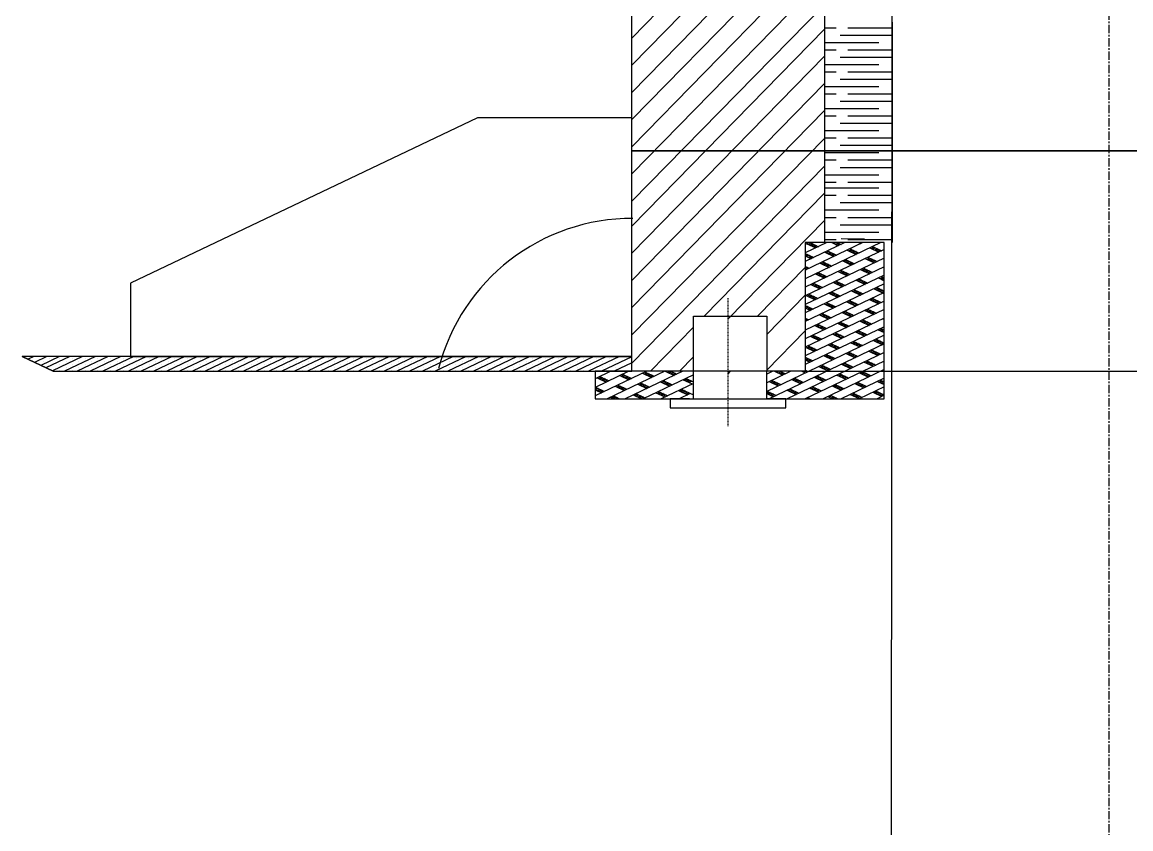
# Model space of a CAD drawing. Header units: millimetres. Extents: x 3739 to 12124, y 1417 to 5764.
# Drawn here: x 4687.6 to 4854, y 4501.7 to 4622.8 of the extents above; entities that cross this region are included whole.
import ezdxf

# ---------------------------------------------------------------- set-up
doc = ezdxf.new("R2010")
doc.units = ezdxf.units.MM
doc.header["$MEASUREMENT"] = 0
doc.linetypes.add('CENTER', pattern=[2, 1.25, -0.25, 0.25, -0.25])

msp = doc.modelspace()

# ---------------------------------------------------------------- linework, layer by layer
for p, q in [((4818.16004, 4682.78395), (4817.89135, 4257.19147)), ((4779.08108, 4570.4336), (4779.08108, 4650.92771)), ((4808.02844, 4647.65271), (4808.02844, 4589.73718)), ((4779.08108, 4605.73638), (4779.08108, 4641.58588)), ((4818.16004, 4589.73718), (4818.16004, 4622.82902)), ((4818.16004, 4622.82902), (4818.16004, 4614.55606)), ((4818.16004, 4614.55606), (4818.16004, 4606.2831)), ((4755.92318, 4608.48922), (4703.81792, 4583.67034)), ((4779.08108, 4608.48922), (4755.92318, 4608.48922)), ((4779.08108, 4603.53026), (4779.08108, 4605.73638)), ((4779.08108, 4603.53026), (4779.08108, 4605.73638)), ((4818.16004, 4606.2831), (4818.16004, 4598.01014)), ((4922.25894, 4603.53026), (4779.08108, 4603.53026)), ((4779.08108, 4603.53026), (4922.25894, 4603.53026)), ((4818.16004, 4598.01014), (4818.16004, 4589.73718)), ((4817.00214, 4589.73718), (4805.12398, 4589.73718)), ((4805.12398, 4589.73718), (4805.12398, 4570.4336)), ((4817.00214, 4566.29712), (4817.00214, 4589.73718)), ((4703.81792, 4583.67034), (4703.81792, 4572.63972)), ((4788.34423, 4570.4366), (4788.34423, 4578.71059)), ((4788.34423, 4578.71059), (4799.34423, 4578.71059)), ((4799.34423, 4578.71059), (4799.34423, 4570.43763)), ((4692.20512, 4570.4336), (4687.57354, 4572.63972)), ((4779.08108, 4572.63972), (4687.57354, 4572.63972)), ((4687.57354, 4572.63972), (4692.20512, 4570.4336)), ((4703.81792, 4572.63972), (4779.08108, 4572.63972)), ((4692.20512, 4570.4336), (4779.08108, 4570.4336)), ((4805.12398, 4570.4336), (4773.58109, 4570.4336)), ((4773.58109, 4570.4336), (4773.58109, 4566.29712)), ((4803.96609, 4570.44167), (4779.08108, 4570.4336)), ((4799.34423, 4570.43763), (4787.76529, 4570.43763)), ((4799.34423, 4570.4336), (4787.76529, 4570.4336)), ((4788.34423, 4566.29712), (4788.34423, 4570.4336)), ((4799.34423, 4566.29712), (4799.34423, 4570.4336)), ((4805.12398, 4570.4336), (4896.21603, 4570.4336)), ((4773.58109, 4566.29712), (4817.00214, 4566.29712)), ((4787.76529, 4566.29712), (4784.87055, 4566.29712)), ((4784.87055, 4566.29712), (4784.87055, 4564.91829)), ((4802.23897, 4566.29712), (4799.34423, 4566.29712)), ((4802.23897, 4564.91829), (4802.23897, 4566.29712)), ((4784.87055, 4564.91829), (4802.23897, 4564.91829))]:
    msp.add_line(p, q)
at = {"linetype": 'CENTER'}
msp.add_line((4850.69457, 4682.41045), (4850.69457, 1952.92477), dxfattribs=at)
msp.add_line((4850.69457, 4682.41045), (4850.69457, 1952.92477), dxfattribs=at)
at = {"linetype": 'Continuous'}
for p, q in [((4779.08108, 4620.45062), (4813.52844, 4655.63777)), ((4779.08108, 4616.37239), (4808.02844, 4645.94143)), ((4779.08108, 4612.29417), (4808.02844, 4641.8632)), ((4779.08108, 4608.21594), (4808.02844, 4637.78497)), ((4779.08108, 4604.13771), (4808.02844, 4633.70675)), ((4779.08108, 4600.05948), (4808.02844, 4629.62852)), ((4779.08108, 4595.98125), (4808.02844, 4625.42539)), ((4779.08108, 4592.22856), (4808.02844, 4621.7976)), ((4809.79182, 4621.94624), (4808.02844, 4621.94624)), ((4818.16004, 4620.84318), (4810.37077, 4620.84318)), ((4818.16004, 4621.94624), (4811.52866, 4621.94624)), ((4816.16024, 4619.74012), (4808.02844, 4619.74012)), ((4779.08108, 4588.15033), (4808.02844, 4617.71937)), ((4809.79182, 4618.63705), (4808.02844, 4618.63705)), ((4818.16004, 4617.53399), (4810.37077, 4617.53399)), ((4818.16004, 4618.63705), (4811.52866, 4618.63705)), ((4816.16024, 4616.43093), (4808.02844, 4616.43093)), ((4809.79182, 4615.32787), (4808.02844, 4615.32787)), ((4818.16004, 4614.22481), (4810.37077, 4614.22481)), ((4818.16004, 4615.32787), (4811.52866, 4615.32787)), ((4779.08108, 4584.07211), (4808.02844, 4613.64114)), ((4816.16024, 4613.12175), (4808.02844, 4613.12175)), ((4809.79182, 4612.01869), (4808.02844, 4612.01869)), ((4818.16004, 4612.01869), (4811.52866, 4612.01869)), ((4818.16004, 4610.91562), (4810.37077, 4610.91562)), ((4779.08108, 4579.99388), (4808.02844, 4609.56292)), ((4816.16024, 4609.81256), (4808.02844, 4609.81256)), ((4809.79182, 4608.7095), (4808.02844, 4608.7095)), ((4818.16004, 4608.7095), (4811.52866, 4608.7095)), ((4818.16004, 4607.60644), (4810.37077, 4607.60644)), ((4779.08108, 4575.91565), (4808.02844, 4605.35979)), ((4816.16024, 4606.50338), (4808.02844, 4606.50338)), ((4809.79182, 4605.40032), (4808.02844, 4605.40032)), ((4818.16004, 4605.40032), (4811.52866, 4605.40032)), ((4818.16004, 4604.29726), (4810.37077, 4604.29726)), ((4816.16024, 4603.19419), (4808.02844, 4603.19419)), ((4809.79182, 4602.09113), (4808.02844, 4602.09113)), ((4818.16004, 4602.09113), (4811.52866, 4602.09113)), ((4779.08108, 4571.65263), (4808.02844, 4601.22166)), ((4818.16004, 4600.98807), (4810.37077, 4600.98807)), ((4816.16024, 4599.88501), (4808.02844, 4599.88501)), ((4809.79182, 4598.78195), (4808.02844, 4598.78195)), ((4818.16004, 4598.78195), (4811.52866, 4598.78195)), ((4789.98314, 4578.71059), (4808.02844, 4597.14344)), ((4816.16024, 4597.89448), (4808.02844, 4597.89448)), ((4809.79182, 4596.79142), (4808.02844, 4596.79142)), ((4818.16004, 4595.68836), (4810.37077, 4595.68836)), ((4818.16004, 4596.79142), (4811.52866, 4596.79142)), ((4816.16024, 4594.5853), (4808.02844, 4594.5853)), ((4793.55476, 4578.28069), (4808.02844, 4593.06521)), ((4809.79182, 4593.48224), (4808.02844, 4593.48224)), ((4818.16004, 4592.37917), (4810.37077, 4592.37917)), ((4818.16004, 4593.48224), (4811.52866, 4593.48224)), ((4816.16024, 4591.27611), (4808.02844, 4591.27611)), ((4816.49491, 4589.73718), (4805.12398, 4584.32095)), ((4813.79302, 4589.73718), (4805.12398, 4585.60793)), ((4811.09112, 4589.73718), (4805.12398, 4586.8949)), ((4808.38923, 4589.73718), (4805.12398, 4588.18187)), ((4805.68734, 4589.73718), (4805.12398, 4589.46884)), ((4805.34807, 4589.57558), (4806.69902, 4588.93209)), ((4805.9826, 4589.66332), (4805.57323, 4589.46833)), ((4806.20776, 4589.55608), (4805.79838, 4589.36108)), ((4805.82755, 4589.73718), (4807.10839, 4589.12709)), ((4806.43292, 4589.44883), (4806.02354, 4589.25383)), ((4806.65808, 4589.34158), (4806.2487, 4589.14659)), ((4806.88324, 4589.23433), (4806.47386, 4589.03934)), ((4809.79182, 4590.17305), (4808.02844, 4590.17305)), ((4809.10258, 4589.73718), (4810.09685, 4589.26358)), ((4809.28986, 4589.73718), (4809.19622, 4589.69257)), ((4809.74018, 4589.73718), (4809.42138, 4589.58533)), ((4810.05591, 4589.67307), (4809.64653, 4589.47808)), ((4810.28107, 4589.56583), (4809.87169, 4589.37083)), ((4809.92133, 4589.73718), (4810.50623, 4589.45858)), ((4810.53512, 4590.33265), (4814.00877, 4590.31923)), ((4818.16004, 4590.17305), (4811.52866, 4590.17305)), ((4811.85717, 4588.81509), (4813.20812, 4588.17161)), ((4813.19635, 4589.73718), (4813.49468, 4589.59508)), ((4813.3427, 4589.73718), (4813.26953, 4589.70232)), ((4814.84563, 4588.95159), (4816.19658, 4588.3081)), ((4815.48017, 4589.03934), (4815.07079, 4588.84434)), ((4815.25501, 4589.14659), (4816.60595, 4588.5031)), ((4815.70532, 4588.93209), (4815.29595, 4588.73709)), ((4815.93048, 4588.82484), (4815.5211, 4588.62985)), ((4816.15564, 4588.7176), (4815.74626, 4588.5226)), ((4817.00214, 4588.69181), (4805.12398, 4583.03398)), ((4805.12398, 4588.12235), (4806.41245, 4587.50862)), ((4805.28666, 4588.04486), (4805.12398, 4587.96737)), ((4805.51182, 4587.93761), (4805.12398, 4587.75288)), ((4805.12398, 4587.73236), (4806.00307, 4587.31363)), ((4817.00214, 4587.40484), (4805.12398, 4581.74701)), ((4805.73698, 4587.83037), (4805.3276, 4587.63537)), ((4805.96214, 4587.72312), (4805.55276, 4587.52812)), ((4806.18729, 4587.61587), (4805.77792, 4587.42087)), ((4808.04996, 4588.2886), (4809.40091, 4587.64512)), ((4808.6845, 4588.37635), (4808.27512, 4588.18136)), ((4808.45934, 4588.4836), (4809.81029, 4587.84011)), ((4808.90965, 4588.26911), (4808.50028, 4588.07411)), ((4809.13481, 4588.16186), (4808.72543, 4587.96686)), ((4809.35997, 4588.05461), (4808.95059, 4587.85961)), ((4809.58513, 4587.94736), (4809.17575, 4587.75237)), ((4811.38639, 4587.08938), (4810.97701, 4586.89439)), ((4811.16123, 4587.19663), (4812.51218, 4586.55314)), ((4811.4478, 4588.6201), (4812.79874, 4587.97661)), ((4812.08233, 4588.70785), (4811.67295, 4588.51285)), ((4812.30749, 4588.6006), (4811.89811, 4588.4056)), ((4812.53265, 4588.49335), (4812.12327, 4588.29835)), ((4812.7578, 4588.3861), (4812.34843, 4588.19111)), ((4812.98296, 4588.27886), (4812.57358, 4588.08386)), ((4814.14969, 4587.33313), (4815.50063, 4586.68964)), ((4814.78422, 4587.42087), (4814.37485, 4587.22588)), ((4814.55907, 4587.52812), (4815.91001, 4586.88464)), ((4815.00938, 4587.31363), (4814.6, 4587.11863)), ((4815.23454, 4587.20638), (4814.82516, 4587.01138)), ((4815.4597, 4587.09913), (4815.05032, 4586.90414)), ((4816.3808, 4588.61035), (4815.97142, 4588.41535)), ((4797.96811, 4578.71059), (4805.12398, 4586.02014)), ((4805.12398, 4586.17239), (4805.71651, 4585.89016)), ((4817.00214, 4586.11787), (4805.12398, 4580.46004)), ((4805.26619, 4586.10465), (4805.12398, 4586.03692)), ((4805.49135, 4585.99741), (4805.12398, 4585.82242)), ((4805.12398, 4585.7824), (4805.30713, 4585.69516)), ((4807.35402, 4586.67014), (4808.70497, 4586.02666)), ((4807.98855, 4586.75789), (4807.57918, 4586.56289)), ((4807.7634, 4586.86514), (4809.11434, 4586.22165)), ((4808.21371, 4586.65064), (4807.80433, 4586.45565)), ((4808.43887, 4586.54339), (4808.02949, 4586.3484)), ((4808.66403, 4586.43615), (4808.25465, 4586.24115)), ((4808.88919, 4586.3289), (4808.47981, 4586.1339)), ((4810.69045, 4585.47092), (4810.28107, 4585.27592)), ((4810.46529, 4585.57817), (4811.81624, 4584.93468)), ((4810.75185, 4587.00163), (4812.1028, 4586.35815)), ((4811.61155, 4586.98213), (4811.20217, 4586.78714)), ((4811.8367, 4586.87489), (4811.42733, 4586.67989)), ((4812.06186, 4586.76764), (4811.65248, 4586.57264)), ((4812.28702, 4586.66039), (4811.87764, 4586.4654)), ((4813.45375, 4585.71466), (4814.80469, 4585.07118)), ((4814.08828, 4585.80241), (4813.6789, 4585.60742)), ((4813.86312, 4585.90966), (4815.21407, 4585.26617)), ((4814.31344, 4585.69516), (4813.90406, 4585.50017)), ((4814.5386, 4585.58792), (4814.12922, 4585.39292)), ((4814.76375, 4585.48067), (4814.35438, 4585.28567)), ((4815.68485, 4586.99188), (4815.27548, 4586.79689)), ((4816.85158, 4586.04616), (4817.00214, 4585.97444)), ((4817.00214, 4584.8309), (4805.12398, 4579.17307)), ((4806.65808, 4585.05168), (4808.00902, 4584.40819)), ((4807.29261, 4585.13943), (4806.88324, 4584.94443)), ((4807.06746, 4585.24667), (4808.4184, 4584.60319)), ((4807.51777, 4585.03218), (4807.10839, 4584.83718)), ((4807.74293, 4584.92493), (4807.33355, 4584.72994)), ((4807.96809, 4584.81768), (4807.55871, 4584.62269)), ((4808.19324, 4584.71044), (4807.78387, 4584.51544)), ((4809.35997, 4583.76471), (4810.71092, 4583.12122)), ((4809.99451, 4583.85246), (4809.58513, 4583.65746)), ((4809.76935, 4583.9597), (4811.12029, 4583.31622)), ((4810.21966, 4583.74521), (4809.81029, 4583.55021)), ((4810.05591, 4585.38317), (4811.40686, 4584.73969)), ((4810.9156, 4585.36367), (4810.50623, 4585.16868)), ((4811.14076, 4585.25642), (4810.73138, 4585.06143)), ((4811.36592, 4585.14918), (4810.95654, 4584.95418)), ((4811.59108, 4585.04193), (4811.1817, 4584.84693)), ((4812.7578, 4584.0962), (4814.10875, 4583.45271)), ((4813.39234, 4584.18395), (4812.98296, 4583.98895)), ((4813.16718, 4584.2912), (4814.51813, 4583.64771)), ((4813.6175, 4584.0767), (4813.20812, 4583.88171)), ((4813.84265, 4583.96945), (4813.43328, 4583.77446)), ((4814.06781, 4583.86221), (4813.65843, 4583.66721)), ((4814.29297, 4583.75496), (4813.88359, 4583.55996)), ((4814.98891, 4585.37342), (4814.57953, 4585.17843)), ((4816.15564, 4584.42769), (4817.00214, 4584.02448)), ((4816.79017, 4584.51544), (4816.3808, 4584.32045)), ((4816.56502, 4584.62269), (4817.00214, 4584.41448)), ((4817.00214, 4584.40191), (4816.60595, 4584.2132)), ((4817.00214, 4584.18742), (4816.83111, 4584.10595)), ((4817.00214, 4583.54393), (4805.12398, 4577.8861)), ((4817.00214, 4582.25696), (4805.12398, 4576.59913)), ((4805.96214, 4583.43322), (4807.31308, 4582.78973)), ((4806.59667, 4583.52096), (4806.18729, 4583.32597)), ((4806.37151, 4583.62821), (4807.72246, 4582.98473)), ((4806.82183, 4583.41372), (4806.41245, 4583.21872)), ((4807.04699, 4583.30647), (4806.63761, 4583.11147)), ((4807.27214, 4583.19922), (4806.86277, 4583.00423)), ((4807.4973, 4583.09197), (4807.08792, 4582.89698)), ((4808.66403, 4582.14624), (4810.01497, 4581.50276)), ((4809.29856, 4582.23399), (4808.88919, 4582.039)), ((4809.07341, 4582.34124), (4810.42435, 4581.69775)), ((4809.52372, 4582.12675), (4809.11434, 4581.93175)), ((4810.44482, 4583.63796), (4810.03544, 4583.44297)), ((4810.66998, 4583.53071), (4810.2606, 4583.33572)), ((4810.89514, 4583.42347), (4810.48576, 4583.22847)), ((4812.06186, 4582.47774), (4813.41281, 4581.83425)), ((4812.6964, 4582.56549), (4812.28702, 4582.37049)), ((4812.47124, 4582.67273), (4813.82219, 4582.02925)), ((4812.92155, 4582.45824), (4812.51218, 4582.26324)), ((4813.14671, 4582.35099), (4812.73734, 4582.15599)), ((4813.37187, 4582.24374), (4812.96249, 4582.04875)), ((4813.59703, 4582.13649), (4813.18765, 4581.9415)), ((4815.4597, 4582.80923), (4816.81064, 4582.16574)), ((4816.09423, 4582.89698), (4815.68485, 4582.70198)), ((4815.86907, 4583.00423), (4817.00214, 4582.46452)), ((4816.31939, 4582.78973), (4815.91001, 4582.59473)), ((4816.54455, 4582.68248), (4816.13517, 4582.48749)), ((4816.7697, 4582.57523), (4816.36033, 4582.38024)), ((4816.99486, 4582.46799), (4816.58548, 4582.27299)), ((4799.34423, 4575.95061), (4805.12398, 4581.82955)), ((4817.00214, 4580.96999), (4805.12398, 4575.31216)), ((4805.26619, 4581.81475), (4806.61714, 4581.17127)), ((4805.90073, 4581.9025), (4805.49135, 4581.7075)), ((4805.67557, 4582.00975), (4807.02652, 4581.36626)), ((4806.12589, 4581.79525), (4805.71651, 4581.60026)), ((4806.35104, 4581.68801), (4805.94167, 4581.49301)), ((4806.5762, 4581.58076), (4806.16682, 4581.38576)), ((4806.80136, 4581.47351), (4806.39198, 4581.27851)), ((4807.96809, 4580.52778), (4809.31903, 4579.8843)), ((4808.60262, 4580.61553), (4808.19324, 4580.42053)), ((4808.37746, 4580.72278), (4809.72841, 4580.07929)), ((4808.82778, 4580.50828), (4808.4184, 4580.31329)), ((4809.05294, 4580.40103), (4808.64356, 4580.20604)), ((4809.74888, 4582.0195), (4809.3395, 4581.8245)), ((4809.97404, 4581.91225), (4809.56466, 4581.71725)), ((4810.19919, 4581.805), (4809.78982, 4581.61001)), ((4811.36592, 4580.85927), (4812.71687, 4580.21579)), ((4812.00046, 4580.94702), (4811.59108, 4580.75203)), ((4811.7753, 4581.05427), (4813.12624, 4580.41078)), ((4812.22561, 4580.83977), (4811.81624, 4580.64478)), ((4812.45077, 4580.73253), (4812.04139, 4580.53753)), ((4812.67593, 4580.62528), (4812.26655, 4580.43028)), ((4812.90109, 4580.51803), (4812.49171, 4580.32304)), ((4814.76375, 4581.19077), (4816.1147, 4580.54728)), ((4815.39829, 4581.27851), (4814.98891, 4581.08352)), ((4815.17313, 4581.38576), (4816.52408, 4580.74228)), ((4815.62345, 4581.17127), (4815.21407, 4580.97627)), ((4815.8486, 4581.06402), (4815.43923, 4580.86902)), ((4816.07376, 4580.95677), (4815.66438, 4580.76178)), ((4816.29892, 4580.84952), (4815.88954, 4580.65453)), ((4805.12398, 4580.32253), (4806.33058, 4579.7478)), ((4805.20479, 4580.28404), (4805.12398, 4580.24555)), ((4805.42994, 4580.17679), (4805.12398, 4580.03105)), ((4805.12398, 4579.93254), (4805.9212, 4579.5528)), ((4817.00214, 4579.68302), (4805.12398, 4574.02519)), ((4805.6551, 4580.06954), (4805.24572, 4579.87455)), ((4805.88026, 4579.96229), (4805.47088, 4579.7673)), ((4806.10542, 4579.85505), (4805.69604, 4579.66005)), ((4807.27214, 4578.90932), (4808.62309, 4578.26583)), ((4807.90668, 4578.99707), (4807.4973, 4578.80207)), ((4807.68152, 4579.10431), (4809.03247, 4578.46083)), ((4808.13184, 4578.88982), (4807.72246, 4578.69482)), ((4808.35699, 4578.78257), (4807.94762, 4578.58758)), ((4809.27809, 4580.29379), (4808.86872, 4580.09879)), ((4809.50325, 4580.18654), (4809.09387, 4579.99154)), ((4810.66998, 4579.24081), (4812.02092, 4578.59733)), ((4811.30451, 4579.32856), (4810.89514, 4579.13356)), ((4811.07936, 4579.43581), (4812.4303, 4578.79232)), ((4811.52967, 4579.22131), (4811.12029, 4579.02632)), ((4811.75483, 4579.11406), (4811.34545, 4578.91907)), ((4811.97999, 4579.00682), (4811.57061, 4578.81182)), ((4812.20514, 4578.89957), (4811.79577, 4578.70457)), ((4814.06781, 4579.5723), (4815.41876, 4578.92882)), ((4814.70235, 4579.66005), (4814.29297, 4579.46506)), ((4814.47719, 4579.7673), (4815.82814, 4579.12381)), ((4814.92751, 4579.5528), (4814.51813, 4579.35781)), ((4815.15266, 4579.44556), (4814.74329, 4579.25056)), ((4815.37782, 4579.33831), (4814.96844, 4579.14331)), ((4815.60298, 4579.23106), (4815.1936, 4579.03607)), ((4817.00214, 4578.39605), (4805.12398, 4572.73822)), ((4805.12398, 4578.37257), (4805.63463, 4578.12934)), ((4805.18432, 4578.34383), (4805.12398, 4578.31509)), ((4805.40948, 4578.23658), (4805.12398, 4578.1006)), ((4805.12398, 4577.98258), (4805.22526, 4577.93434)), ((4817.00214, 4577.10908), (4805.12398, 4571.45125)), ((4806.5762, 4577.29086), (4807.92715, 4576.64737)), ((4807.21074, 4577.3786), (4806.80136, 4577.18361)), ((4806.98558, 4577.48585), (4808.33653, 4576.84237)), ((4807.43589, 4577.27136), (4807.02652, 4577.07636)), ((4807.66105, 4577.16411), (4807.25168, 4576.96911)), ((4808.58215, 4578.67532), (4808.17277, 4578.48033)), ((4808.80731, 4578.56808), (4808.39793, 4578.37308)), ((4809.97404, 4577.62235), (4811.32498, 4576.97886)), ((4810.60857, 4577.7101), (4810.19919, 4577.5151)), ((4810.38341, 4577.81734), (4811.73436, 4577.17386)), ((4810.83373, 4577.60285), (4810.42435, 4577.40785)), ((4811.05889, 4577.4956), (4810.64951, 4577.3006)), ((4811.28404, 4577.38835), (4810.87467, 4577.19336)), ((4811.5092, 4577.28111), (4811.09982, 4577.08611)), ((4813.37187, 4577.95384), (4814.72282, 4577.31035)), ((4814.00641, 4578.04159), (4813.59703, 4577.84659)), ((4813.78125, 4578.14884), (4815.13219, 4577.50535)), ((4814.23156, 4577.93434), (4813.82219, 4577.73934)), ((4814.45672, 4577.82709), (4814.04734, 4577.6321)), ((4814.68188, 4577.71985), (4814.2725, 4577.52485)), ((4814.90704, 4577.6126), (4814.49766, 4577.4176)), ((4816.7697, 4578.28533), (4817.00214, 4578.17462)), ((4817.00214, 4578.18155), (4816.99486, 4578.17808)), ((4781.88017, 4570.4336), (4788.34423, 4577.03649)), ((4799.34423, 4570.60945), (4805.12398, 4576.48838)), ((4817.00214, 4575.82211), (4799.34423, 4567.41126)), ((4805.88026, 4575.67239), (4807.23121, 4575.02891)), ((4806.5148, 4575.76014), (4806.10542, 4575.56514)), ((4806.28964, 4575.86739), (4807.64058, 4575.2239)), ((4806.73995, 4575.65289), (4806.33058, 4575.4579)), ((4806.96511, 4575.54564), (4806.55573, 4575.35065)), ((4807.19027, 4575.4384), (4806.78089, 4575.2434)), ((4807.88621, 4577.05686), (4807.47683, 4576.86186)), ((4808.11137, 4576.94961), (4807.70199, 4576.75462)), ((4809.27809, 4576.00388), (4810.62904, 4575.3604)), ((4809.91263, 4576.09163), (4809.50325, 4575.89664)), ((4809.68747, 4576.19888), (4811.03842, 4575.55539)), ((4810.13779, 4575.98438), (4809.72841, 4575.78939)), ((4810.36294, 4575.87714), (4809.95357, 4575.68214)), ((4810.5881, 4575.76989), (4810.17872, 4575.57489)), ((4810.81326, 4575.66264), (4810.40388, 4575.46765)), ((4812.67593, 4576.33538), (4814.02687, 4575.69189)), ((4813.31046, 4576.42312), (4812.90109, 4576.22813)), ((4813.08531, 4576.53037), (4814.43625, 4575.88689)), ((4813.53562, 4576.31588), (4813.12624, 4576.12088)), ((4813.76078, 4576.20863), (4813.3514, 4576.01363)), ((4813.98594, 4576.10138), (4813.57656, 4575.90639)), ((4814.21109, 4575.99413), (4813.80172, 4575.79914)), ((4816.07376, 4576.66687), (4817.00214, 4576.22466)), ((4816.7083, 4576.75462), (4816.29892, 4576.55962)), ((4816.48314, 4576.86186), (4817.00214, 4576.61465)), ((4816.93346, 4576.64737), (4816.52408, 4576.45237)), ((4817.00214, 4576.46559), (4816.74924, 4576.34513)), ((4817.00214, 4576.2511), (4816.97439, 4576.23788)), ((4817.00214, 4574.53513), (4799.70709, 4566.29712)), ((4805.18432, 4574.05393), (4806.53526, 4573.41044)), ((4805.81885, 4574.14168), (4805.40948, 4573.94668)), ((4805.5937, 4574.24892), (4806.94464, 4573.60544)), ((4806.04401, 4574.03443), (4805.63463, 4573.83943)), ((4806.26917, 4573.92718), (4805.85979, 4573.73219)), ((4806.49433, 4573.81993), (4806.08495, 4573.62494)), ((4807.41543, 4575.33115), (4807.00605, 4575.13615)), ((4808.58215, 4574.38542), (4809.9331, 4573.74194)), ((4809.21669, 4574.47317), (4808.80731, 4574.27817)), ((4808.99153, 4574.58042), (4810.34248, 4573.93693)), ((4809.44185, 4574.36592), (4809.03247, 4574.17093)), ((4809.667, 4574.25867), (4809.25763, 4574.06368)), ((4809.89216, 4574.15143), (4809.48278, 4573.95643)), ((4810.11732, 4574.04418), (4809.70794, 4573.84918)), ((4811.97999, 4574.71691), (4813.33093, 4574.07343)), ((4812.61452, 4574.80466), (4812.20514, 4574.60967)), ((4812.38936, 4574.91191), (4813.74031, 4574.26842)), ((4812.83968, 4574.69741), (4812.4303, 4574.50242)), ((4813.06484, 4574.59017), (4812.65546, 4574.39517)), ((4813.28999, 4574.48292), (4812.88062, 4574.28792)), ((4813.51515, 4574.37567), (4813.10577, 4574.18068)), ((4815.37782, 4575.04841), (4816.72877, 4574.40492)), ((4816.01236, 4575.13615), (4815.60298, 4574.94116)), ((4815.7872, 4575.2434), (4817.00214, 4574.6647)), ((4816.23751, 4575.02891), (4815.82814, 4574.83391)), ((4816.46267, 4574.92166), (4816.05329, 4574.72666)), ((4816.68783, 4574.81441), (4816.27845, 4574.61942)), ((4816.91299, 4574.70716), (4816.50361, 4574.51217)), ((4688.42889, 4572.66636), (4688.42889, 4572.66636)), ((4689.33245, 4572.63972), (4688.453, 4572.22082)), ((4691.25811, 4572.63972), (4689.41583, 4571.7622)), ((4693.17707, 4572.63972), (4690.37531, 4571.30518)), ((4694.72515, 4572.63972), (4691.14935, 4570.93649)), ((4691.66467, 4572.37636), (4691.66467, 4572.37636)), ((4696.64411, 4572.63972), (4692.10883, 4570.47947)), ((4693.19651, 4572.36862), (4693.19651, 4572.36862)), ((4698.56307, 4572.63972), (4693.93149, 4570.4336)), ((4695.11547, 4572.36862), (4695.11547, 4572.36862)), ((4700.48202, 4572.63972), (4695.85044, 4570.4336)), ((4697.03443, 4572.36862), (4697.03443, 4572.36862)), ((4702.40098, 4572.63972), (4697.7694, 4570.4336)), ((4698.95339, 4572.36862), (4698.95339, 4572.36862)), ((4704.31994, 4572.63972), (4699.68836, 4570.4336)), ((4700.87234, 4572.36862), (4700.87234, 4572.36862)), ((4706.2389, 4572.63972), (4701.60732, 4570.4336)), ((4702.7913, 4572.36862), (4702.7913, 4572.36862)), ((4708.15785, 4572.63972), (4703.52627, 4570.4336)), ((4704.71026, 4572.36862), (4704.71026, 4572.36862)), ((4710.07681, 4572.63972), (4705.44523, 4570.4336)), ((4706.62922, 4572.36862), (4706.62922, 4572.36862)), ((4711.99577, 4572.63972), (4707.36419, 4570.4336)), ((4708.54817, 4572.36862), (4708.54817, 4572.36862)), ((4713.91473, 4572.63972), (4709.28315, 4570.4336)), ((4710.46713, 4572.36862), (4710.46713, 4572.36862)), ((4715.83368, 4572.63972), (4711.20211, 4570.4336)), ((4712.38609, 4572.36862), (4712.38609, 4572.36862)), ((4717.75264, 4572.63972), (4713.12106, 4570.4336)), ((4714.30505, 4572.36862), (4714.30505, 4572.36862)), ((4719.6716, 4572.63972), (4715.04002, 4570.4336)), ((4716.224, 4572.36862), (4716.224, 4572.36862)), ((4721.59056, 4572.63972), (4716.95898, 4570.4336)), ((4718.14296, 4572.36862), (4718.14296, 4572.36862)), ((4723.50951, 4572.63972), (4718.87794, 4570.4336)), ((4720.06192, 4572.36862), (4720.06192, 4572.36862)), ((4725.42847, 4572.63972), (4720.79689, 4570.4336)), ((4721.98088, 4572.36862), (4721.98088, 4572.36862)), ((4727.34743, 4572.63972), (4722.71585, 4570.4336)), ((4723.89984, 4572.36862), (4723.89984, 4572.36862)), ((4729.26639, 4572.63972), (4724.63481, 4570.4336)), ((4725.81879, 4572.36862), (4725.81879, 4572.36862)), ((4731.18534, 4572.63972), (4726.55377, 4570.4336)), ((4727.73775, 4572.36862), (4727.73775, 4572.36862)), ((4733.1043, 4572.63972), (4728.47272, 4570.4336)), ((4729.65671, 4572.36862), (4729.65671, 4572.36862)), ((4735.02326, 4572.63972), (4730.39168, 4570.4336)), ((4731.57567, 4572.36862), (4731.57567, 4572.36862)), ((4736.94222, 4572.63972), (4732.31064, 4570.4336)), ((4733.49462, 4572.36862), (4733.49462, 4572.36862)), ((4738.86117, 4572.63972), (4734.2296, 4570.4336)), ((4735.41358, 4572.36862), (4735.41358, 4572.36862)), ((4740.78013, 4572.63972), (4736.14855, 4570.4336)), ((4737.33254, 4572.36862), (4737.33254, 4572.36862)), ((4742.69909, 4572.63972), (4738.06751, 4570.4336)), ((4739.2515, 4572.36862), (4739.2515, 4572.36862)), ((4744.61805, 4572.63972), (4739.98647, 4570.4336)), ((4741.17045, 4572.36862), (4741.17045, 4572.36862)), ((4746.537, 4572.63972), (4741.90543, 4570.4336)), ((4743.08941, 4572.36862), (4743.08941, 4572.36862)), ((4748.45596, 4572.63972), (4743.82438, 4570.4336)), ((4745.00837, 4572.36862), (4745.00837, 4572.36862)), ((4750.37492, 4572.63972), (4745.74334, 4570.4336)), ((4746.92733, 4572.36862), (4746.92733, 4572.36862)), ((4752.29388, 4572.63972), (4747.6623, 4570.4336)), ((4748.84628, 4572.36862), (4748.84628, 4572.36862)), ((4754.21284, 4572.63972), (4749.58126, 4570.4336)), ((4750.76524, 4572.36862), (4750.76524, 4572.36862)), ((4756.13179, 4572.63972), (4751.50021, 4570.4336)), ((4752.6842, 4572.36862), (4752.6842, 4572.36862)), ((4758.05075, 4572.63972), (4753.41917, 4570.4336)), ((4754.60316, 4572.36862), (4754.60316, 4572.36862)), ((4759.96971, 4572.63972), (4755.33813, 4570.4336)), ((4756.52211, 4572.36862), (4756.52211, 4572.36862)), ((4761.88867, 4572.63972), (4757.25709, 4570.4336)), ((4758.44107, 4572.36862), (4758.44107, 4572.36862)), ((4763.80762, 4572.63972), (4759.17604, 4570.4336)), ((4760.36003, 4572.36862), (4760.36003, 4572.36862)), ((4765.72658, 4572.63972), (4761.095, 4570.4336)), ((4762.27899, 4572.36862), (4762.27899, 4572.36862)), ((4767.64554, 4572.63972), (4763.01396, 4570.4336)), ((4764.19794, 4572.36862), (4764.19794, 4572.36862)), ((4769.5645, 4572.63972), (4764.93292, 4570.4336)), ((4766.1169, 4572.36862), (4766.1169, 4572.36862)), ((4771.48345, 4572.63972), (4766.85187, 4570.4336)), ((4768.03586, 4572.36862), (4768.03586, 4572.36862)), ((4773.40241, 4572.63972), (4768.77083, 4570.4336)), ((4769.95482, 4572.36862), (4769.95482, 4572.36862)), ((4775.32137, 4572.63972), (4770.68979, 4570.4336)), ((4771.87377, 4572.36862), (4771.87377, 4572.36862)), ((4777.24033, 4572.63972), (4772.60875, 4570.4336)), ((4773.79273, 4572.36862), (4773.79273, 4572.36862)), ((4779.08108, 4572.60247), (4774.5277, 4570.4336)), ((4775.71169, 4572.36862), (4775.71169, 4572.36862)), ((4786.24553, 4570.43592), (4788.34423, 4572.5797)), ((4817.00214, 4573.24816), (4802.40898, 4566.29712)), ((4805.12398, 4572.5227), (4806.2487, 4571.98698)), ((4805.34807, 4572.41597), (4805.12398, 4572.30923)), ((4805.12398, 4572.13271), (4805.83932, 4571.79198)), ((4805.57323, 4572.30872), (4805.16385, 4572.11372)), ((4805.79838, 4572.20147), (4805.38901, 4572.00648)), ((4806.02354, 4572.09422), (4805.61416, 4571.89923)), ((4806.71948, 4573.71269), (4806.31011, 4573.51769)), ((4807.88621, 4572.76696), (4809.23716, 4572.12347)), ((4808.52075, 4572.85471), (4808.11137, 4572.65971)), ((4808.29559, 4572.96195), (4809.64653, 4572.31847)), ((4808.7459, 4572.74746), (4808.33653, 4572.55246)), ((4808.97106, 4572.64021), (4808.56168, 4572.44522)), ((4809.19622, 4572.53296), (4808.78684, 4572.33797)), ((4809.42138, 4572.42572), (4809.012, 4572.23072)), ((4811.28404, 4573.09845), (4812.63499, 4572.45497)), ((4811.91858, 4573.1862), (4811.5092, 4572.9912)), ((4811.69342, 4573.29345), (4813.04437, 4572.64996)), ((4812.14374, 4573.07895), (4811.73436, 4572.88396)), ((4812.3689, 4572.9717), (4811.95952, 4572.77671)), ((4812.59405, 4572.86446), (4812.18468, 4572.66946)), ((4812.81921, 4572.75721), (4812.40983, 4572.56221)), ((4814.68188, 4573.42994), (4816.03282, 4572.78646)), ((4815.31641, 4573.51769), (4814.90704, 4573.3227)), ((4815.09126, 4573.62494), (4816.4422, 4572.98145)), ((4815.54157, 4573.41044), (4815.13219, 4573.21545)), ((4815.76673, 4573.3032), (4815.35735, 4573.1082)), ((4815.99189, 4573.19595), (4815.58251, 4573.00095)), ((4816.21704, 4573.0887), (4815.80767, 4572.89371)), ((4690.70519, 4571.91933), (4690.70519, 4571.91933)), ((4693.19651, 4571.45458), (4693.19651, 4571.45458)), ((4693.19651, 4570.54054), (4693.19651, 4570.54054)), ((4694.15599, 4571.9116), (4694.15599, 4571.9116)), ((4694.15599, 4570.99756), (4694.15599, 4570.99756)), ((4695.11547, 4571.45458), (4695.11547, 4571.45458)), ((4695.11547, 4570.54054), (4695.11547, 4570.54054)), ((4696.07495, 4571.9116), (4696.07495, 4571.9116)), ((4696.07495, 4570.99756), (4696.07495, 4570.99756)), ((4697.03443, 4571.45458), (4697.03443, 4571.45458)), ((4697.03443, 4570.54054), (4697.03443, 4570.54054)), ((4697.99391, 4571.9116), (4697.99391, 4571.9116)), ((4697.99391, 4570.99756), (4697.99391, 4570.99756)), ((4698.95339, 4571.45458), (4698.95339, 4571.45458)), ((4698.95339, 4570.54054), (4698.95339, 4570.54054)), ((4699.91287, 4571.9116), (4699.91287, 4571.9116)), ((4699.91287, 4570.99756), (4699.91287, 4570.99756)), ((4700.87234, 4571.45458), (4700.87234, 4571.45458)), ((4700.87234, 4570.54054), (4700.87234, 4570.54054)), ((4701.83182, 4571.9116), (4701.83182, 4571.9116)), ((4701.83182, 4570.99756), (4701.83182, 4570.99756)), ((4702.7913, 4571.45458), (4702.7913, 4571.45458)), ((4702.7913, 4570.54054), (4702.7913, 4570.54054)), ((4703.75078, 4571.9116), (4703.75078, 4571.9116)), ((4703.75078, 4570.99756), (4703.75078, 4570.99756)), ((4704.71026, 4571.45458), (4704.71026, 4571.45458)), ((4704.71026, 4570.54054), (4704.71026, 4570.54054)), ((4705.66974, 4571.9116), (4705.66974, 4571.9116)), ((4705.66974, 4570.99756), (4705.66974, 4570.99756)), ((4706.62922, 4571.45458), (4706.62922, 4571.45458)), ((4706.62922, 4570.54054), (4706.62922, 4570.54054)), ((4707.5887, 4571.9116), (4707.5887, 4571.9116)), ((4707.5887, 4570.99756), (4707.5887, 4570.99756)), ((4708.54817, 4571.45458), (4708.54817, 4571.45458)), ((4708.54817, 4570.54054), (4708.54817, 4570.54054)), ((4709.50765, 4571.9116), (4709.50765, 4571.9116)), ((4709.50765, 4570.99756), (4709.50765, 4570.99756)), ((4710.46713, 4571.45458), (4710.46713, 4571.45458)), ((4710.46713, 4570.54054), (4710.46713, 4570.54054)), ((4711.42661, 4571.9116), (4711.42661, 4571.9116)), ((4711.42661, 4570.99756), (4711.42661, 4570.99756)), ((4712.38609, 4571.45458), (4712.38609, 4571.45458)), ((4712.38609, 4570.54054), (4712.38609, 4570.54054)), ((4713.34557, 4571.9116), (4713.34557, 4571.9116)), ((4713.34557, 4570.99756), (4713.34557, 4570.99756)), ((4714.30505, 4571.45458), (4714.30505, 4571.45458)), ((4714.30505, 4570.54054), (4714.30505, 4570.54054)), ((4715.26453, 4571.9116), (4715.26453, 4571.9116)), ((4715.26453, 4570.99756), (4715.26453, 4570.99756)), ((4716.224, 4571.45458), (4716.224, 4571.45458)), ((4716.224, 4570.54054), (4716.224, 4570.54054)), ((4717.18348, 4571.9116), (4717.18348, 4571.9116)), ((4717.18348, 4570.99756), (4717.18348, 4570.99756)), ((4718.14296, 4571.45458), (4718.14296, 4571.45458)), ((4718.14296, 4570.54054), (4718.14296, 4570.54054)), ((4719.10244, 4571.9116), (4719.10244, 4571.9116)), ((4719.10244, 4570.99756), (4719.10244, 4570.99756)), ((4720.06192, 4571.45458), (4720.06192, 4571.45458)), ((4720.06192, 4570.54054), (4720.06192, 4570.54054)), ((4721.0214, 4571.9116), (4721.0214, 4571.9116)), ((4721.0214, 4570.99756), (4721.0214, 4570.99756)), ((4721.98088, 4571.45458), (4721.98088, 4571.45458)), ((4721.98088, 4570.54054), (4721.98088, 4570.54054)), ((4722.94036, 4571.9116), (4722.94036, 4571.9116)), ((4722.94036, 4570.99756), (4722.94036, 4570.99756)), ((4723.89984, 4571.45458), (4723.89984, 4571.45458)), ((4723.89984, 4570.54054), (4723.89984, 4570.54054)), ((4724.85931, 4571.9116), (4724.85931, 4571.9116)), ((4724.85931, 4570.99756), (4724.85931, 4570.99756)), ((4725.81879, 4571.45458), (4725.81879, 4571.45458)), ((4725.81879, 4570.54054), (4725.81879, 4570.54054)), ((4726.77827, 4571.9116), (4726.77827, 4571.9116)), ((4726.77827, 4570.99756), (4726.77827, 4570.99756)), ((4727.73775, 4571.45458), (4727.73775, 4571.45458)), ((4727.73775, 4570.54054), (4727.73775, 4570.54054)), ((4728.69723, 4571.9116), (4728.69723, 4571.9116)), ((4728.69723, 4570.99756), (4728.69723, 4570.99756)), ((4729.65671, 4571.45458), (4729.65671, 4571.45458)), ((4729.65671, 4570.54054), (4729.65671, 4570.54054)), ((4730.61619, 4571.9116), (4730.61619, 4571.9116)), ((4730.61619, 4570.99756), (4730.61619, 4570.99756)), ((4731.57567, 4571.45458), (4731.57567, 4571.45458)), ((4731.57567, 4570.54054), (4731.57567, 4570.54054)), ((4732.53514, 4571.9116), (4732.53514, 4571.9116)), ((4732.53514, 4570.99756), (4732.53514, 4570.99756)), ((4733.49462, 4571.45458), (4733.49462, 4571.45458)), ((4733.49462, 4570.54054), (4733.49462, 4570.54054)), ((4734.4541, 4571.9116), (4734.4541, 4571.9116)), ((4734.4541, 4570.99756), (4734.4541, 4570.99756)), ((4735.41358, 4571.45458), (4735.41358, 4571.45458)), ((4735.41358, 4570.54054), (4735.41358, 4570.54054)), ((4736.37306, 4571.9116), (4736.37306, 4571.9116)), ((4736.37306, 4570.99756), (4736.37306, 4570.99756)), ((4737.33254, 4571.45458), (4737.33254, 4571.45458)), ((4737.33254, 4570.54054), (4737.33254, 4570.54054)), ((4738.29202, 4571.9116), (4738.29202, 4571.9116)), ((4738.29202, 4570.99756), (4738.29202, 4570.99756)), ((4739.2515, 4571.45458), (4739.2515, 4571.45458)), ((4739.2515, 4570.54054), (4739.2515, 4570.54054)), ((4740.21097, 4571.9116), (4740.21097, 4571.9116)), ((4740.21097, 4570.99756), (4740.21097, 4570.99756)), ((4741.17045, 4571.45458), (4741.17045, 4571.45458)), ((4741.17045, 4570.54054), (4741.17045, 4570.54054)), ((4742.12993, 4571.9116), (4742.12993, 4571.9116)), ((4742.12993, 4570.99756), (4742.12993, 4570.99756)), ((4743.08941, 4571.45458), (4743.08941, 4571.45458)), ((4743.08941, 4570.54054), (4743.08941, 4570.54054)), ((4744.04889, 4571.9116), (4744.04889, 4571.9116)), ((4744.04889, 4570.99756), (4744.04889, 4570.99756)), ((4745.00837, 4571.45458), (4745.00837, 4571.45458)), ((4745.00837, 4570.54054), (4745.00837, 4570.54054)), ((4745.96785, 4571.9116), (4745.96785, 4571.9116)), ((4745.96785, 4570.99756), (4745.96785, 4570.99756)), ((4746.92733, 4571.45458), (4746.92733, 4571.45458)), ((4746.92733, 4570.54054), (4746.92733, 4570.54054)), ((4747.8868, 4571.9116), (4747.8868, 4571.9116)), ((4747.8868, 4570.99756), (4747.8868, 4570.99756)), ((4748.84628, 4571.45458), (4748.84628, 4571.45458)), ((4748.84628, 4570.54054), (4748.84628, 4570.54054)), ((4749.80576, 4571.9116), (4749.80576, 4571.9116)), ((4749.80576, 4570.99756), (4749.80576, 4570.99756)), ((4750.76524, 4571.45458), (4750.76524, 4571.45458)), ((4750.76524, 4570.54054), (4750.76524, 4570.54054)), ((4751.72472, 4571.9116), (4751.72472, 4571.9116)), ((4751.72472, 4570.99756), (4751.72472, 4570.99756)), ((4752.6842, 4571.45458), (4752.6842, 4571.45458)), ((4752.6842, 4570.54054), (4752.6842, 4570.54054)), ((4753.64368, 4571.9116), (4753.64368, 4571.9116)), ((4753.64368, 4570.99756), (4753.64368, 4570.99756)), ((4754.60316, 4571.45458), (4754.60316, 4571.45458)), ((4754.60316, 4570.54054), (4754.60316, 4570.54054)), ((4755.56263, 4571.9116), (4755.56263, 4571.9116)), ((4755.56263, 4570.99756), (4755.56263, 4570.99756)), ((4756.52211, 4571.45458), (4756.52211, 4571.45458)), ((4756.52211, 4570.54054), (4756.52211, 4570.54054)), ((4757.48159, 4571.9116), (4757.48159, 4571.9116)), ((4757.48159, 4570.99756), (4757.48159, 4570.99756)), ((4758.44107, 4571.45458), (4758.44107, 4571.45458)), ((4758.44107, 4570.54054), (4758.44107, 4570.54054)), ((4759.40055, 4571.9116), (4759.40055, 4571.9116)), ((4759.40055, 4570.99756), (4759.40055, 4570.99756)), ((4760.36003, 4571.45458), (4760.36003, 4571.45458)), ((4760.36003, 4570.54054), (4760.36003, 4570.54054)), ((4761.31951, 4571.9116), (4761.31951, 4571.9116)), ((4761.31951, 4570.99756), (4761.31951, 4570.99756)), ((4762.27899, 4571.45458), (4762.27899, 4571.45458)), ((4762.27899, 4570.54054), (4762.27899, 4570.54054)), ((4763.23846, 4571.9116), (4763.23846, 4571.9116)), ((4763.23846, 4570.99756), (4763.23846, 4570.99756)), ((4764.19794, 4571.45458), (4764.19794, 4571.45458)), ((4764.19794, 4570.54054), (4764.19794, 4570.54054)), ((4765.15742, 4571.9116), (4765.15742, 4571.9116)), ((4765.15742, 4570.99756), (4765.15742, 4570.99756)), ((4766.1169, 4571.45458), (4766.1169, 4571.45458)), ((4766.1169, 4570.54054), (4766.1169, 4570.54054)), ((4767.07638, 4571.9116), (4767.07638, 4571.9116)), ((4767.07638, 4570.99756), (4767.07638, 4570.99756)), ((4768.03586, 4571.45458), (4768.03586, 4571.45458)), ((4768.03586, 4570.54054), (4768.03586, 4570.54054)), ((4768.99534, 4571.9116), (4768.99534, 4571.9116)), ((4768.99534, 4570.99756), (4768.99534, 4570.99756)), ((4769.95482, 4571.45458), (4769.95482, 4571.45458)), ((4769.95482, 4570.54054), (4769.95482, 4570.54054)), ((4770.91429, 4571.9116), (4770.91429, 4571.9116)), ((4770.91429, 4570.99756), (4770.91429, 4570.99756)), ((4771.87377, 4571.45458), (4771.87377, 4571.45458)), ((4771.87377, 4570.54054), (4771.87377, 4570.54054)), ((4772.83325, 4571.9116), (4772.83325, 4571.9116)), ((4772.83325, 4570.99756), (4772.83325, 4570.99756)), ((4781.37238, 4570.4336), (4773.58109, 4566.72244)), ((4778.67048, 4570.4336), (4773.58109, 4568.00941)), ((4775.96859, 4570.4336), (4773.58109, 4569.29638)), ((4773.79273, 4571.45458), (4773.79273, 4571.45458)), ((4773.79273, 4570.54054), (4773.79273, 4570.54054)), ((4774.75221, 4571.9116), (4774.75221, 4571.9116)), ((4774.75221, 4570.99756), (4774.75221, 4570.99756)), ((4784.07427, 4570.4336), (4775.39006, 4566.29712)), ((4775.71169, 4571.45458), (4775.71169, 4571.45458)), ((4775.71169, 4570.54054), (4775.71169, 4570.54054)), ((4775.94092, 4570.4336), (4775.95476, 4570.42701)), ((4779.08108, 4571.68843), (4776.44666, 4570.4336)), ((4776.67117, 4571.9116), (4776.67117, 4571.9116)), ((4776.67117, 4570.99756), (4776.67117, 4570.99756)), ((4786.77616, 4570.4336), (4778.09195, 4566.29712)), ((4784.12847, 4570.4336), (4785.45232, 4569.80303)), ((4784.52458, 4570.4336), (4784.32653, 4570.33926)), ((4784.96106, 4570.42701), (4784.55169, 4570.23202)), ((4784.94723, 4570.4336), (4785.86169, 4569.99802)), ((4788.37166, 4570.43661), (4788.37266, 4570.43763)), ((4789.86514, 4570.4336), (4789.86908, 4570.43763)), ((4793.55476, 4570.06179), (4793.92503, 4570.43841)), ((4799.17135, 4570.4336), (4799.17776, 4570.44011)), ((4802.98751, 4570.4336), (4799.34423, 4568.69823)), ((4800.28562, 4570.4336), (4799.34423, 4569.9852)), ((4800.50358, 4570.4336), (4801.74555, 4569.84202)), ((4800.73594, 4570.4336), (4800.61976, 4570.37826)), ((4801.18625, 4570.4336), (4800.84492, 4570.27101)), ((4801.32233, 4570.4336), (4802.15492, 4570.03702)), ((4804.59735, 4570.4336), (4805.14338, 4570.17352)), ((4804.78878, 4570.4336), (4804.69306, 4570.38801)), ((4805.3276, 4570.47576), (4804.91822, 4570.28076)), ((4817.00214, 4571.96119), (4805.11087, 4566.29712)), ((4805.12398, 4570.57275), (4805.55276, 4570.36851)), ((4807.19027, 4571.14849), (4808.54121, 4570.50501)), ((4807.8248, 4571.23624), (4807.41543, 4571.04125)), ((4807.59965, 4571.34349), (4808.95059, 4570.70001)), ((4808.04996, 4571.129), (4807.64058, 4570.934)), ((4817.00214, 4570.67422), (4807.81277, 4566.29712)), ((4808.27512, 4571.02175), (4807.86574, 4570.82675)), ((4808.50028, 4570.9145), (4808.0909, 4570.7195)), ((4808.72543, 4570.80725), (4808.31606, 4570.61226)), ((4810.5881, 4571.47999), (4811.93905, 4570.8365)), ((4811.22264, 4571.56774), (4810.81326, 4571.37274)), ((4810.99748, 4571.67498), (4812.34843, 4571.0315)), ((4811.4478, 4571.46049), (4811.03842, 4571.26549)), ((4811.67295, 4571.35324), (4811.26358, 4571.15824)), ((4811.89811, 4571.24599), (4811.48873, 4571.051)), ((4812.12327, 4571.13875), (4811.71389, 4570.94375)), ((4813.98594, 4571.81148), (4815.33688, 4571.16799)), ((4814.62047, 4571.89923), (4814.21109, 4571.70423)), ((4814.39531, 4572.00648), (4815.74626, 4571.36299)), ((4814.84563, 4571.79198), (4814.43625, 4571.59698)), ((4815.07079, 4571.68473), (4814.66141, 4571.48974)), ((4815.29595, 4571.57749), (4814.88657, 4571.38249)), ((4815.5211, 4571.47024), (4815.11173, 4571.27524)), ((4816.68783, 4570.52451), (4817.00214, 4570.3748)), ((4817.00214, 4570.45973), (4816.91299, 4570.41726)), ((4773.90787, 4569.45203), (4775.25881, 4568.80855)), ((4774.5424, 4569.53978), (4774.13303, 4569.34479)), ((4774.31725, 4569.64703), (4775.66819, 4569.00354)), ((4774.76756, 4569.43253), (4774.35818, 4569.23754)), ((4774.99272, 4569.32529), (4774.58334, 4569.13029)), ((4775.21788, 4569.21804), (4774.8085, 4569.02304)), ((4775.44303, 4569.11079), (4775.03366, 4568.9158)), ((4777.3057, 4569.78353), (4778.65665, 4569.14004)), ((4777.94024, 4569.87127), (4777.53086, 4569.67628)), ((4777.71508, 4569.97852), (4779.06603, 4569.33504)), ((4778.1654, 4569.76403), (4777.75602, 4569.56903)), ((4778.39055, 4569.65678), (4777.98118, 4569.46178)), ((4778.61571, 4569.54953), (4778.20633, 4569.35454)), ((4778.84087, 4569.44228), (4778.43149, 4569.24729)), ((4780.70354, 4570.11502), (4782.05448, 4569.47153)), ((4788.34423, 4569.89354), (4780.79384, 4566.29712)), ((4781.33807, 4570.20277), (4780.92869, 4570.00777)), ((4781.11291, 4570.31001), (4782.46386, 4569.66653)), ((4781.56323, 4570.09552), (4781.15385, 4569.90052)), ((4781.78839, 4569.98827), (4781.37901, 4569.79328)), ((4782.01355, 4569.88102), (4781.60417, 4569.68603)), ((4782.2387, 4569.77378), (4781.82933, 4569.57878)), ((4783.40543, 4568.82805), (4784.75638, 4568.18456)), ((4784.03996, 4568.9158), (4783.63059, 4568.7208)), ((4783.81481, 4569.02304), (4785.16575, 4568.37956)), ((4784.26512, 4568.80855), (4783.85574, 4568.61355)), ((4785.18622, 4570.31976), (4784.77684, 4570.12477)), ((4785.41138, 4570.21252), (4785.002, 4570.01752)), ((4785.63654, 4570.10527), (4785.22716, 4569.91027)), ((4786.80326, 4569.15954), (4788.15421, 4568.51605)), ((4787.4378, 4569.24729), (4787.02842, 4569.05229)), ((4787.21264, 4569.35454), (4788.34423, 4568.81553)), ((4787.66296, 4569.14004), (4787.25358, 4568.94505)), ((4787.88811, 4569.03279), (4787.47874, 4568.8378)), ((4788.11327, 4568.92555), (4787.70389, 4568.73055)), ((4799.69866, 4568.86705), (4801.0496, 4568.22356)), ((4800.33319, 4568.95479), (4799.92382, 4568.7598)), ((4800.10804, 4569.06204), (4801.45898, 4568.41856)), ((4800.55835, 4568.84755), (4800.14897, 4568.65255)), ((4801.47945, 4570.35876), (4801.07007, 4570.16377)), ((4801.70461, 4570.25152), (4801.29523, 4570.05652)), ((4801.92977, 4570.14427), (4801.52039, 4569.94927)), ((4803.09649, 4569.19854), (4804.44744, 4568.55505)), ((4803.73103, 4569.28629), (4803.32165, 4569.09129)), ((4803.50587, 4569.39353), (4804.85682, 4568.75005)), ((4803.95619, 4569.17904), (4803.54681, 4568.98404)), ((4804.18134, 4569.07179), (4803.77197, 4568.8768)), ((4804.4065, 4568.96454), (4803.99712, 4568.76955)), ((4804.63166, 4568.8573), (4804.22228, 4568.6623)), ((4806.49433, 4569.53003), (4807.84527, 4568.88655)), ((4807.12886, 4569.61778), (4806.71948, 4569.42278)), ((4806.9037, 4569.72503), (4808.25465, 4569.08154)), ((4807.35402, 4569.51053), (4806.94464, 4569.31554)), ((4807.57918, 4569.40328), (4807.1698, 4569.20829)), ((4807.80433, 4569.29604), (4807.39496, 4569.10104)), ((4808.02949, 4569.18879), (4807.62011, 4568.99379)), ((4809.89216, 4569.86152), (4811.24311, 4569.21804)), ((4810.5267, 4569.94927), (4810.11732, 4569.75428)), ((4810.30154, 4570.05652), (4811.65248, 4569.41303)), ((4810.75185, 4569.84202), (4810.34248, 4569.64703)), ((4817.00214, 4569.38725), (4810.51466, 4566.29712)), ((4810.97701, 4569.73478), (4810.56763, 4569.53978)), ((4811.20217, 4569.62753), (4810.79279, 4569.43253)), ((4811.42733, 4569.52028), (4811.01795, 4569.32529)), ((4813.00343, 4568.76955), (4814.35438, 4568.12606)), ((4813.28999, 4570.19302), (4814.64094, 4569.54953)), ((4813.92453, 4570.28076), (4813.51515, 4570.08577)), ((4813.69937, 4570.38801), (4815.05032, 4569.74453)), ((4814.14969, 4570.17352), (4813.74031, 4569.97852)), ((4814.37485, 4570.06627), (4813.96547, 4569.87127)), ((4814.6, 4569.95902), (4814.19063, 4569.76403)), ((4814.82516, 4569.85177), (4814.41578, 4569.65678)), ((4815.99189, 4568.90605), (4817.00214, 4568.42484)), ((4816.62642, 4568.99379), (4816.21704, 4568.7988)), ((4816.40126, 4569.10104), (4817.00214, 4568.81483)), ((4816.85158, 4568.88655), (4816.4422, 4568.69155)), ((4817.00214, 4568.74377), (4816.66736, 4568.5843)), ((4773.84646, 4567.92132), (4773.58109, 4567.79492)), ((4773.58109, 4567.65773), (4774.56287, 4567.19008)), ((4773.6213, 4568.02857), (4774.97225, 4567.38508)), ((4774.07162, 4567.81407), (4773.66224, 4567.61908)), ((4774.29678, 4567.70682), (4773.8874, 4567.51183)), ((4774.52194, 4567.59958), (4774.11256, 4567.40458)), ((4774.74709, 4567.49233), (4774.33772, 4567.29733)), ((4776.60976, 4568.16506), (4777.96071, 4567.52158)), ((4777.2443, 4568.25281), (4776.83492, 4568.05782)), ((4777.01914, 4568.36006), (4778.37008, 4567.71657)), ((4777.46945, 4568.14556), (4777.06008, 4567.95057)), ((4777.69461, 4568.03832), (4777.28523, 4567.84332)), ((4777.91977, 4567.93107), (4777.51039, 4567.73607)), ((4778.14493, 4567.82382), (4777.73555, 4567.62882)), ((4780.0076, 4568.49656), (4781.35854, 4567.85307)), ((4780.64213, 4568.5843), (4780.23275, 4568.38931)), ((4780.41697, 4568.69155), (4781.76792, 4568.04807)), ((4780.86729, 4568.47706), (4780.45791, 4568.28206)), ((4781.09245, 4568.36981), (4780.68307, 4568.17481)), ((4781.3176, 4568.26256), (4780.90823, 4568.06757)), ((4781.54276, 4568.15531), (4781.13338, 4567.96032)), ((4782.70949, 4567.20958), (4784.06043, 4566.5661)), ((4783.34402, 4567.29733), (4782.93465, 4567.10234)), ((4783.11886, 4567.40458), (4784.46981, 4566.76109)), ((4783.56918, 4567.19008), (4783.1598, 4566.99509)), ((4783.79434, 4567.08284), (4783.38496, 4566.88784)), ((4788.34423, 4568.60657), (4783.49574, 4566.29712)), ((4784.49028, 4568.7013), (4784.0809, 4568.50631)), ((4784.71544, 4568.59405), (4784.30606, 4568.39906)), ((4784.9406, 4568.48681), (4784.53122, 4568.29181)), ((4786.10732, 4567.54108), (4787.45827, 4566.89759)), ((4787.86765, 4567.09259), (4786.19763, 4566.29712)), ((4786.74186, 4567.62882), (4786.33248, 4567.43383)), ((4786.5167, 4567.73607), (4788.34423, 4566.86558)), ((4786.96701, 4567.52158), (4786.55764, 4567.32658)), ((4787.19217, 4567.41433), (4786.78279, 4567.21933)), ((4787.41733, 4567.30708), (4787.00795, 4567.11209)), ((4787.64249, 4567.19983), (4787.23311, 4567.00484)), ((4799.63725, 4567.33633), (4799.34423, 4567.19676)), ((4799.34423, 4567.08591), (4800.35366, 4566.6051)), ((4799.41209, 4567.44358), (4800.76304, 4566.80009)), ((4799.86241, 4567.22908), (4799.45303, 4567.03409)), ((4800.08757, 4567.12184), (4799.67819, 4566.92684)), ((4800.78351, 4568.7403), (4800.37413, 4568.5453)), ((4801.00867, 4568.63305), (4800.59929, 4568.43806)), ((4801.23382, 4568.5258), (4800.82445, 4568.33081)), ((4802.40055, 4567.58008), (4803.7515, 4566.93659)), ((4803.03509, 4567.66782), (4802.62571, 4567.47283)), ((4802.80993, 4567.77507), (4804.16087, 4567.13159)), ((4803.26024, 4567.56058), (4802.85087, 4567.36558)), ((4803.4854, 4567.45333), (4803.07602, 4567.25833)), ((4803.71056, 4567.34608), (4803.30118, 4567.15109)), ((4803.93572, 4567.23883), (4803.52634, 4567.04384)), ((4805.79838, 4567.91157), (4807.14933, 4567.26808)), ((4806.43292, 4567.99932), (4806.02354, 4567.80432)), ((4806.20776, 4568.10656), (4807.55871, 4567.46308)), ((4806.65808, 4567.89207), (4806.2487, 4567.69707)), ((4806.88324, 4567.78482), (4806.47386, 4567.58983)), ((4807.10839, 4567.67757), (4806.69902, 4567.48258)), ((4807.33355, 4567.57033), (4806.92417, 4567.37533)), ((4809.19622, 4568.24306), (4810.54716, 4567.59958)), ((4809.83075, 4568.33081), (4809.42138, 4568.13581)), ((4809.6056, 4568.43806), (4810.95654, 4567.79457)), ((4810.05591, 4568.22356), (4809.64653, 4568.02857)), ((4810.28107, 4568.11631), (4809.87169, 4567.92132)), ((4810.50623, 4568.00907), (4810.09685, 4567.81407)), ((4810.73138, 4567.90182), (4810.32201, 4567.70682)), ((4812.30749, 4567.15109), (4813.65843, 4566.5076)), ((4812.59405, 4568.57455), (4813.945, 4567.93107)), ((4813.22859, 4568.6623), (4812.81921, 4568.46731)), ((4813.45375, 4568.55505), (4813.04437, 4568.36006)), ((4817.00214, 4568.10028), (4813.21655, 4566.29712)), ((4813.6789, 4568.44781), (4813.26953, 4568.25281)), ((4813.90406, 4568.34056), (4813.49468, 4568.14556)), ((4814.12922, 4568.23331), (4813.71984, 4568.03832)), ((4815.29595, 4567.28758), (4816.64689, 4566.6441)), ((4815.93048, 4567.37533), (4815.5211, 4567.18034)), ((4815.70532, 4567.48258), (4817.00214, 4566.86488)), ((4816.15564, 4567.26808), (4815.74626, 4567.07309)), ((4816.3808, 4567.16084), (4815.97142, 4566.96584)), ((4817.00214, 4568.52927), (4816.89252, 4568.47706)), ((4775.91382, 4566.5466), (4776.43758, 4566.29712)), ((4776.54835, 4566.63435), (4776.13898, 4566.43935)), ((4776.3232, 4566.7416), (4777.25633, 4566.29712)), ((4776.77351, 4566.5271), (4776.36413, 4566.3321)), ((4776.99867, 4566.41985), (4776.741, 4566.29712)), ((4777.22383, 4566.3126), (4777.19132, 4566.29712)), ((4779.31165, 4566.87809), (4780.53136, 4566.29712)), ((4779.94619, 4566.96584), (4779.53681, 4566.77084)), ((4779.72103, 4567.07309), (4781.07198, 4566.4296)), ((4780.17135, 4566.85859), (4779.76197, 4566.6636)), ((4780.3965, 4566.75134), (4779.98713, 4566.55635)), ((4780.62166, 4566.6441), (4780.21228, 4566.4491)), ((4780.84682, 4566.53685), (4780.43744, 4566.34185)), ((4784.0195, 4566.97559), (4783.61012, 4566.78059)), ((4784.24465, 4566.86834), (4783.83528, 4566.67335)), ((4800.31272, 4567.01459), (4799.90335, 4566.81959)), ((4800.53788, 4566.90734), (4800.1285, 4566.71235)), ((4805.51182, 4566.4881), (4805.91277, 4566.29712)), ((4805.73698, 4566.38085), (4805.56119, 4566.29712)), ((4808.50028, 4566.6246), (4809.18779, 4566.29712)), ((4809.13481, 4566.71235), (4808.72543, 4566.51735)), ((4808.90965, 4566.81959), (4810.00654, 4566.29712)), ((4809.35997, 4566.6051), (4808.95059, 4566.4101)), ((4809.58513, 4566.49785), (4809.17575, 4566.30286)), ((4809.81029, 4566.3906), (4809.61403, 4566.29712)), ((4811.89811, 4566.95609), (4813.24906, 4566.3126)), ((4812.53265, 4567.04384), (4812.12327, 4566.84884)), ((4812.7578, 4566.93659), (4812.34843, 4566.7416)), ((4812.98296, 4566.82934), (4812.57358, 4566.63435)), ((4813.20812, 4566.7221), (4812.79874, 4566.5271)), ((4813.43328, 4566.61485), (4813.0239, 4566.41985)), ((4817.00214, 4566.81331), (4815.91844, 4566.29712)), ((4816.60595, 4567.05359), (4816.19658, 4566.85859)), ((4816.83111, 4566.94634), (4816.42173, 4566.75134))]:
    msp.add_line(p, q, dxfattribs=at)
at = {"linetype": 'CENTER', "ltscale": 0.1}
for p, q in [((4793.55476, 4570.43763), (4793.55476, 4581.46825)), ((4793.55476, 4562.16064), (4793.55476, 4570.4336))]:
    msp.add_line(p, q, dxfattribs=at)
msp.add_arc((4779.15218, 4563.37624), 30, 89.7786507, 165.6204387)

doc.saveas('drawing.dxf')
